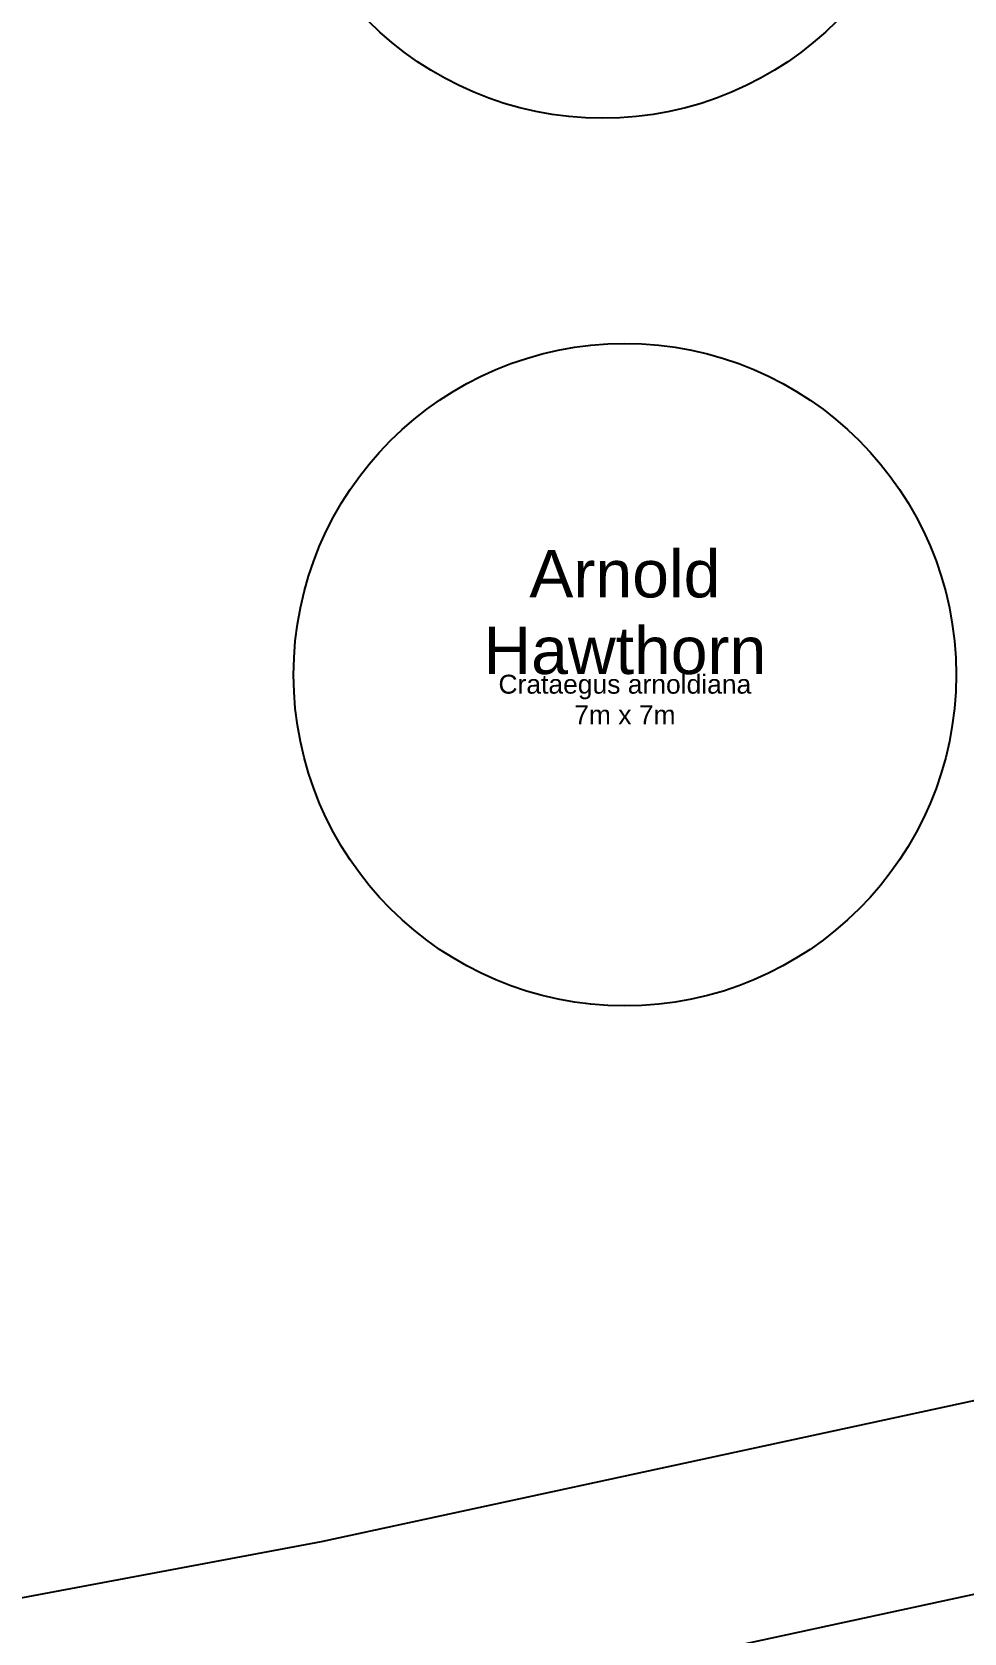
# Model space of a CAD drawing. Header units: metres. Extents: x 0 to 187, y 0 to 132.
# Drawn here: x 41.89 to 51.74, y 54.94 to 71.86 of the extents above; entities that cross this region are included whole.
import ezdxf

# ---------------------------------------------------------------- set-up
doc = ezdxf.new("R2010")
doc.units = ezdxf.units.M
for name, color, linetype, lineweight in [('Area', 30, 'Continuous', 25), ('Plant - Tree', 3, 'Continuous', 25), ('Plant label', 30, 'Continuous', 25)]:
    doc.layers.add(name, color=color, linetype=linetype, lineweight=lineweight)
doc.layers.add('xSatellite', color=18, linetype='Continuous', lineweight=25, true_color=0x000000)
doc.styles.add('textstyle3', font='')
doc.styles.get('textstyle3').set_extended_font_data('Arial')
picture_1 = doc.add_image_def('image1.webp', size_in_pixel=(736, 1041))

# ---------------------------------------------------------------- blocks, each defined once
blk = doc.blocks.new('Tree - Crataegus arnoldiana')
at = {"layer": 'Plant - Tree'}
blk.add_circle((0, 0), 3.5, dxfattribs=at)
at = {"layer": 'Plant - Tree', "insert": (0, 0), "char_height": 0.5, "attachment_point": 8, "line_spacing_factor": 0.971628, "style": 'textstyle3'}
blk.add_mtext('\\c32767;Arnold\\PHawthorn', dxfattribs=at)
at = {"layer": 'Plant label', "insert": (0, 0), "char_height": 0.2, "attachment_point": 2, "line_spacing_factor": 0.971628, "style": 'textstyle3'}
blk.add_mtext('\\c32767;Crataegus arnoldiana\\P7m x 7m', dxfattribs=at)

msp = doc.modelspace()

# ---------------------------------------------------------------- linework, layer by layer
at = {"layer": 'Area', "flags": 128}
for points in [[(45.362, 53.952), (59.952, 57.106), (64.424, 30.003, 0.424772), (65.609, 29.186), (92.06, 34.533, 0.121811), (92.494, 34.738), (102.938, 43.258), (160.163, 46.896, 0.45645), (161.079, 48.098), (150.667, 98.046, 0.139621), (150.413, 98.531), (144.925, 104.299, 0.218141), (144.152, 104.609), (31.602, 99.122), (23.448, 98.841, 0.38848), (22.484, 97.896), (20.25, 56.702), (15.095, 50.055, 0.689941), (16.07, 48.459), (45.334, 53.946, 0.006898)], [(44.952, 55.909), (60.556, 59.283, -0.428761), (61.754, 58.468), (66.228, 31.352), (91.421, 36.444), (101.922, 45.011, -0.156461), (102.491, 45.234), (158.885, 48.819), (148.767, 97.359), (143.792, 102.589), (31.692, 97.124, -0.003561), (31.678, 97.123), (24.432, 96.874), (22.23, 56.282, -0.152528), (22.022, 55.723), (18.289, 50.91)]]:
    msp.add_lwpolyline(points, format="xyb", close=True, dxfattribs=at)

# ---------------------------------------------------------------- block references
at = {"layer": 'Plant - Tree'}
for p in [(47.923, 74.448), (48.158, 65.068)]:
    msp.add_blockref('Tree - Crataegus arnoldiana', p, dxfattribs=at)

# ---------------------------------------------------------------- pictures from other files: only their frames are drawn
at = {"layer": 'xSatellite'}
image = msp.add_image(picture_1, insert=(0, 131.96), size_in_units=(131.96, 186.645), rotation=-90, dxfattribs=at)
image.dxf.flags = 7

doc.saveas('drawing.dxf')
